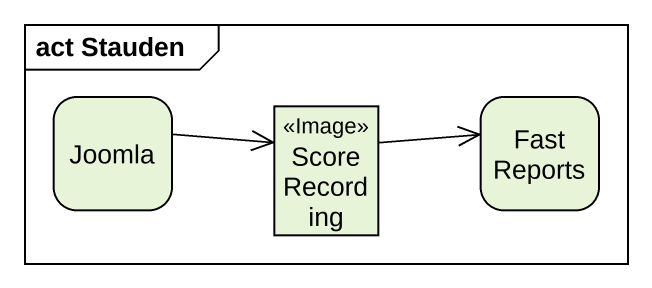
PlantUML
@startuml
mainframe act Stauden
hide empty description
state Joomla
state "Score Recording" as Score_Recording <<Image>>
state "Fast Reports" as Fast_Reports
Joomla -right-> Score_Recording
Score_Recording -right-> Fast_Reports
@enduml
